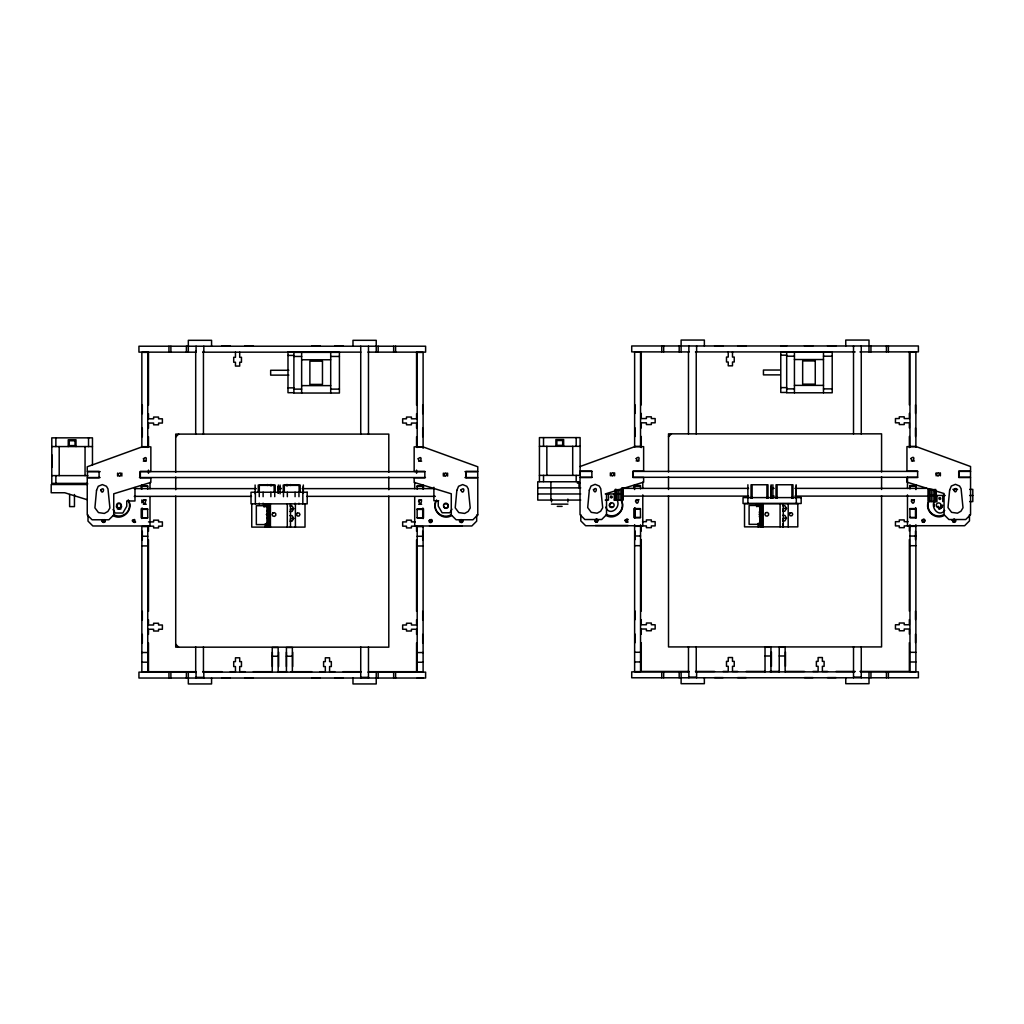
<?xml version="1.0" encoding="UTF-8"?>
<svg xmlns="http://www.w3.org/2000/svg" width="1024" height="1024" viewBox="0 0 1024 1024"><rect width="100%" height="100%" fill="white"/><g stroke="black" fill="none" stroke-linecap="round" stroke-linejoin="round"><path stroke-width="1.5" d="M414.694 496.73L414.694 525.978L471.846 525.978L476.685 521.126L476.685 514.906M414.694 488.742L414.694 482.342M907.482 494.886L907.482 525.722L964.621 525.722L969.472 520.883L969.472 514.662M907.482 488.486L907.482 477.299M617.178 500.096C621.261 508.16 609.254 516.736 605.734 507.162M551.514 501.939L551.514 499.072M567.859 499.072L567.923 501.939M928.013 502.797C925.184 511.898 936.282 520.41 944.333 515.328M290.483 509.107L290.483 510.387M290.483 518.797L290.483 520.077M783.27 508.864L783.27 510.144M783.27 518.541L783.27 519.821M436.339 500.352C430.438 509.594 442.317 521.472 451.546 515.571M289.92 505.933L292.083 505.933L293.683 508.698L292.083 511.475L289.92 511.475M289.92 515.622L292.083 515.622L293.683 518.387L292.083 521.152L289.92 521.152M451.93 509.197L449.869 512.768L442.125 512.768L438.246 506.061L438.246 500.736M782.707 505.69L784.87 505.69L786.47 508.454L784.87 511.219L782.707 511.219M782.707 515.379L784.87 515.379L786.47 518.144L784.87 520.909L782.707 520.909M944.73 510.438C939.238 517.568 930.906 508.429 934.067 501.619M175.718 437.005L178.624 434.099M668.506 436.749L671.411 433.843M118.067 503.757L116.326 506.778L119.002 509.018L121.664 506.778L119.923 503.757M102.938 519.59C99.648 523.021 107.763 523.021 104.486 519.59M460.224 519.59C456.934 523.021 465.05 523.021 461.773 519.59M444.326 504.384L446.003 503.68L447.68 504.384L448.371 506.061L447.68 507.738L446.003 508.429L444.326 507.738L443.622 506.061M580.032 466.534L634.803 446.643L643.635 446.643L643.635 471.194L632.96 471.194L632.96 477.504L643.635 477.504L643.635 482.163L606.528 493.542L606.528 514.675L601.677 519.526L584.883 519.526L580.032 514.675L580.032 477.504L591.872 477.504L591.872 471.194L580.032 471.194M611.366 503.322L610.227 503.68L609.523 505.856M612.506 506.816L610.227 506.816M714.573 345.779L723.098 345.779M737.626 345.779L746.15 345.779M780.774 345.869L786.688 345.869M804.454 345.779L812.979 345.779M827.507 345.779L836.032 345.779M221.798 346.022L230.323 346.022M244.851 346.022L253.363 346.022M311.667 346.022L320.192 346.022M334.72 346.022L343.245 346.022M689.075 351.923L631.718 351.872L631.718 345.971L918.4 345.971L918.4 351.872L859.942 351.923M695.45 351.923L855.155 351.923M196.288 352.179L138.944 352.128L138.944 346.214L425.613 346.214L425.613 352.128L367.962 352.128M202.662 352.179L360.858 352.128M786.688 352.115L832.205 352.115L832.205 392.794L786.688 392.794L786.688 351.782L780.774 351.782L780.774 392.461L786.688 392.461M293.901 352.358L339.418 352.358L339.418 393.037L293.901 393.037L293.901 352.026L287.987 352.026L287.987 392.704L293.901 392.704M780.774 355.174L786.688 355.174M287.987 355.418L293.901 355.418M786.688 356.211L794.432 356.211M823.488 356.211L832.205 356.211M293.901 356.454L301.645 356.454M330.701 356.454L339.418 356.454M794.432 359.526L823.488 359.526M301.645 359.77L330.701 359.77M780.083 370.035L763.443 370.035L763.443 374.874L780.083 374.874M288.819 370.278L270.656 370.278L270.656 375.13L288.819 375.13M794.432 385.382L823.488 385.382M301.645 385.626L330.701 385.626M780.774 387.61L786.688 387.61M287.987 387.866L293.901 387.866M786.688 388.877L794.432 388.877M823.488 388.877L832.205 388.877M293.901 389.12L301.645 389.12M330.701 389.12L339.418 389.12M539.43 446.323L580.109 446.323M51.789 446.566L92.467 446.566M634.624 446.451L640.538 446.451M909.978 446.49L915.878 446.49L970.56 466.522L970.56 471.181L958.72 471.181L958.72 477.491L970.56 477.491L970.56 514.675L965.709 519.526L948.915 519.526L944.064 514.675L944.064 493.542L906.957 482.15L906.957 477.491L917.632 477.491L917.632 471.181L906.944 471.181L906.944 446.63L915.776 446.63M141.85 446.694L147.75 446.694M417.19 446.746L423.104 446.746M51.789 454.797L51.789 467.392M636.109 460.89L639.053 460.89M911.45 460.928L914.406 460.928M143.322 461.133L146.278 461.133M418.675 461.184L421.619 461.184M591.872 471.398L580.25 471.398L580.25 477.299L591.872 477.299M917.632 471.398L633.126 471.398L633.126 477.299L917.632 477.299M100.211 471.642L87.462 471.642L87.462 477.542L100.122 477.542M424.845 471.642L140.339 471.642L140.339 477.542M464.96 471.642L477.722 471.642L477.722 477.542L464.96 477.542M539.43 475.379L580.109 475.379L580.109 437.606L539.43 437.606L539.43 481.574M51.789 475.622L87.846 475.622M139.456 477.542L425.459 477.542M577.382 483.123L580.109 483.123M87.706 483.366L51.789 483.366L51.789 437.85L92.467 437.85L92.467 464.922M87.552 484.518L51.2 484.518L51.2 492.749L64.755 492.749L86.861 499.61M259.315 485.35L274.138 485.35M284.301 485.35L299.123 485.35M634.624 486.067L640.538 486.067M909.978 486.118L915.878 486.118M141.85 486.31L147.75 486.31M417.19 486.362L423.104 486.362M277.645 487.398L280.55 487.398M537.754 487.872L580.749 487.872M623.846 488.371L748.57 488.371M770.957 488.371L774.157 488.371M794.944 488.371L926.554 488.371M134.259 488.627L256.269 488.627M278.17 488.627L281.37 488.627M302.157 488.627L433.293 488.627M952.87 489.382L957.555 489.382M969.728 489.382L972.8 489.382L972.8 501.594L969.638 501.594M537.754 493.965L580.723 493.965M605.261 493.965L622.989 493.965M928.243 495.488L945.203 495.488M969.638 495.488L972.8 495.488M622.246 496.102L748.57 496.102M770.957 496.102L774.157 496.102M794.944 496.102L928.154 496.102M134.259 496.346L251.482 496.346M306.957 496.346L435.366 496.346M636.109 499.725L639.053 499.725M911.45 499.776L914.406 499.776M143.322 499.968L146.278 499.968M418.675 500.019L421.619 500.019M580.723 500.07L537.754 500.07L537.754 481.766L579.021 481.766L579.021 487.872M605.261 500.07L608.461 500.096L608.461 493.965M614.272 500.07L622.989 500.07L622.989 487.872M438.694 500.736L433.894 500.736L433.894 487.258M551.45 504.141L567.923 504.141M143.322 504.23L146.278 504.23M418.675 504.282L421.619 504.282M557.261 506.368L562.112 506.368M783.501 508.454L786.47 508.454M290.714 508.698L293.683 508.698M634.624 509.12L640.538 509.12M909.978 509.158L915.878 509.158M141.85 509.363L147.75 509.363M417.19 509.414L423.104 509.414M761.958 514.266L759.053 514.266L761.677 514.867M269.184 514.509L266.278 514.509L268.89 515.123M640.384 517.491L633.997 517.491L633.997 508.582L640.384 508.582L640.538 517.645L634.624 517.645M909.888 517.491L916.275 517.491L916.275 508.582L909.888 508.582L909.978 517.683L915.878 517.683M147.597 517.747L141.21 517.747L141.21 508.826L147.597 508.826L147.75 517.888L141.85 517.888M417.101 517.747L423.488 517.747L423.488 508.826L417.101 508.826L417.19 517.939L423.104 517.939M783.501 518.144L786.47 518.144M290.714 518.387L293.683 518.387M642.547 521.664L646.4 521.664L646.4 519.91L651.341 519.91L651.341 521.664L655.155 521.664L655.155 525.914L651.341 525.914L651.341 527.667L646.4 527.667L646.4 525.914L641.267 525.914L641.267 531.059M908.07 521.664L904.218 521.664L904.218 519.91L899.277 519.91L899.277 521.664L895.45 521.664L895.45 525.914L899.277 525.914L899.277 527.667L904.218 527.667L904.218 525.914L909.35 525.914L909.35 531.059M148.48 521.907L153.613 521.907L153.613 520.166L158.554 520.166L158.554 521.907L162.381 521.907L162.381 526.17L158.554 526.17L158.554 527.91L153.613 527.91L153.613 526.17L148.48 526.17L148.48 531.302M415.283 521.907L411.43 521.907L411.43 520.166L406.49 520.166L406.49 521.907L402.662 521.907L402.662 526.17L406.49 526.17L406.49 527.91L411.43 527.91L411.43 526.17L416.563 526.17L416.563 531.302M759.296 522.982L762.253 522.982L762.253 503.616M266.522 523.226L269.466 523.226L269.466 503.859M759.322 523.469L761.766 523.469L761.766 526.861M266.534 523.712L268.992 523.712L268.992 527.104M595.405 525.491L628.07 525.491M429.504 525.888L462.17 525.888M634.624 526.298L640.538 526.298L640.538 671.629L634.624 671.629L634.624 524.685M909.978 526.349L915.878 526.349M634.624 535.987L640.538 535.987M909.978 536.038L915.878 536.038M141.85 536.23L147.75 536.23M417.19 536.282L423.104 536.282M634.624 545.677L640.538 545.677M909.978 545.715L915.878 545.715M141.85 545.92L147.75 545.92M417.19 545.971L423.104 545.971M634.624 652.262L640.538 652.262M909.978 652.314L915.878 652.314M141.85 652.506L147.75 652.506M417.19 652.557L423.104 652.557M765.03 655.987L770.944 655.987M779.226 655.987L785.139 655.987M272.243 656.243L278.157 656.243M286.438 656.243L292.352 656.243M634.624 661.952L640.538 661.952M909.978 661.99L915.878 661.99M141.85 662.195L147.75 662.195M417.19 662.246L423.104 662.246M689.075 671.437L641.267 671.437L641.267 642.675M695.45 671.437L714.573 671.437M723.098 671.437L728.23 671.437L728.23 666.304L726.49 666.304L726.49 661.363L728.23 661.363L728.23 657.536L732.493 657.536L732.493 661.363L734.234 661.363L734.234 666.304L732.493 666.304L732.493 671.437L737.626 671.437M746.15 671.437L765.056 671.437M769.792 671.437L779.238 671.437M785.549 671.437L804.454 671.437M812.979 671.437L818.112 671.437L818.112 666.304L816.371 666.304L816.371 661.363L818.112 661.363L818.112 657.536L822.374 657.536L822.374 661.363L824.115 661.363L824.115 666.304L822.374 666.304L822.374 671.437L827.507 671.437M836.032 671.437L855.155 671.437M859.942 671.437L909.35 671.437L909.35 642.675M196.288 671.693L148.48 671.693L148.48 642.918M202.662 671.693L221.798 671.693M230.323 671.693L235.456 671.693L235.456 666.547L233.702 666.547L233.702 661.619L235.456 661.619L235.456 657.792L239.706 657.792L239.706 661.619L241.459 661.619L241.459 666.547L239.706 666.547L239.706 671.693L244.851 671.693M253.363 671.693L272.282 671.693M278.579 671.693L286.464 671.693M291.187 671.693L311.667 671.693M320.192 671.693L325.325 671.693L325.325 666.547L323.584 666.547L323.584 661.619L325.325 661.619L325.325 657.792L329.587 657.792L329.587 661.619L331.328 661.619L331.328 666.547L329.587 666.547L329.587 671.693L334.72 671.693M343.245 671.693L360.781 671.693M368.742 671.693L416.563 671.693L416.563 642.918M696.09 671.872L854.643 671.872M860.736 671.872L918.4 671.872L918.4 677.786L631.718 677.786L631.718 671.872L688.87 671.872L688.87 677.786M203.315 672.128L360.858 672.128M367.962 672.128L425.613 672.128L425.613 678.029L138.944 678.029L138.944 672.128L196.083 672.128L196.083 678.029M688.614 677.107L696.23 677.107M853.517 677.107L861.261 677.107M195.699 677.35L203.443 677.35M360.73 677.35L368.474 677.35M714.573 677.594L723.098 677.594M737.626 677.594L746.15 677.594M804.454 677.594L812.979 677.594M827.507 677.594L836.032 677.594M221.798 677.837L230.323 677.837M244.851 677.837L253.363 677.837M311.667 677.837L320.192 677.837M334.72 677.837L343.245 677.837M417.19 678.08L423.104 678.08M605.939 515.328C615.168 521.216 627.046 509.338 621.146 500.109M134.502 519.59C128.294 519.898 137.344 525.12 134.502 519.59A1.446 1.446 0 0 0 133.274 521.536A1.446 1.446 0 0 0 135.642 522.01M113.152 515.571C122.381 521.472 134.259 509.594 128.371 500.352M175.718 644.262L178.624 647.168M941.043 505.306A2.394 2.394 0 0 1 937.459 507.379A2.394 2.394 0 0 1 937.459 503.232A2.394 2.394 0 0 1 941.043 505.306L941.709 507.366L939.866 508.71L938.726 508.339L938.022 506.176M113.062 509.453L115.123 513.024L122.867 513.024L126.746 506.304L126.746 500.979L134.976 500.979L134.976 487.514M942.771 495.488L942.771 501.619M940.39 472.87L940.39 475.827M936.96 495.488L936.96 501.619L928.243 501.594L928.243 489.382L933.043 489.382L933.043 501.594M936.128 472.87L936.128 475.827M936 490.906L936 501.594M935.744 489.382L935.744 501.594M934.694 489.382L934.694 501.594M931.2 489.382L931.2 501.594M929.549 489.382L929.549 501.594M928.499 489.382L928.499 501.594M916.275 488.499L916.275 485.53L909.888 485.53L909.978 488.96M915.878 447.245L915.878 352.166L909.978 352.166L909.978 447.245M915.878 484.8L915.878 489.587M915.878 508.045L915.878 518.336M915.878 524.723L915.878 671.68L909.978 671.68L909.978 524.723M915.494 404.902L915.494 413.427M915.494 427.955L915.494 436.48M915.494 508.006L915.494 516.531M915.494 531.059L915.494 539.571M915.494 611.098L915.494 619.622M915.494 634.15L915.494 642.675M909.35 351.923L909.35 404.902M909.35 413.427L909.35 418.56L904.218 418.56L904.218 416.819L899.277 416.819L899.277 418.56L895.45 418.56L895.45 422.822L899.277 422.822L899.277 424.563L904.218 424.563L904.218 422.822L909.35 422.822L909.35 427.955M909.35 436.48L909.35 447.603M909.35 539.571L909.35 611.098M909.35 619.622L909.35 624.755L904.218 624.755L904.218 623.014L899.277 623.014L899.277 624.755L895.45 624.755L895.45 629.018L899.277 629.018L899.277 630.758L904.218 630.758L904.218 629.018L909.35 629.018L909.35 634.15M888.384 345.971L888.384 351.872M888.384 671.872L888.384 677.786M886.438 345.971L886.438 351.872M886.438 671.872L886.438 677.786M881.574 472.013L881.574 433.843L668.506 433.843L668.506 472.013M881.574 476.774L881.574 489.498M881.574 495.859L881.574 646.925L668.506 646.925L668.506 495.859M870.95 345.971L870.95 351.872M870.95 671.872L870.95 677.786M869.005 351.872L869.005 340.058L845.76 340.058L845.76 345.971M869.005 671.872L869.005 683.686L845.76 683.686L845.76 677.786M861.261 345.971L861.261 351.872M861.261 352.371L861.261 433.958M861.261 646.707L861.261 677.786M853.517 345.971L853.517 351.872M853.517 352.371L853.517 433.958M853.517 646.707L853.517 677.786M823.488 352.115L823.488 392.794M796.314 497.6L796.314 503.501M796.122 484.762L796.122 498.317M796.019 486.221L796.019 497.843M794.432 352.115L794.432 392.794M792.973 484.762L792.973 498.317M791.91 498.317L791.91 484.762L777.088 484.762L777.088 498.317M788.186 503.616L788.186 526.861M785.472 651.968L785.472 666.304M785.139 671.872L785.139 647.27L779.226 647.27L779.226 671.872M783.27 503.616L783.27 526.861M782.886 523.955L782.886 526.861M780.096 503.616L780.096 526.861M776.026 484.762L776.026 498.317M772.877 484.762L772.877 498.317M771.43 651.968L771.43 666.304M771.136 484.762L771.136 498.317M771.034 486.221L771.034 497.843M770.944 671.872L770.944 647.27L765.03 647.27L765.03 671.872M767.987 484.762L767.987 498.317M766.925 498.317L766.925 484.762L752.102 484.762L752.102 498.317M763.213 503.616L763.213 526.861M761.958 503.616L761.958 526.861M760.512 503.616L760.512 522.982M760.461 523.469L760.461 526.861M758.822 523.469L758.822 526.861M758.618 503.616L758.618 506.598M758.093 523.469L758.093 526.861M757.171 503.616L757.171 506.598M756.634 503.616L756.634 506.598M751.04 484.762L751.04 498.317M747.891 484.762L747.878 503.501M732.493 351.923L732.493 357.056L734.234 357.056L734.234 361.997L732.493 361.997L732.493 365.824L728.23 365.824L728.23 361.997L726.49 361.997L726.49 357.056L728.23 357.056L728.23 351.923M704.358 345.971L704.358 340.058L681.114 340.058L681.114 351.872M704.358 677.786L704.358 683.686L681.114 683.686L681.114 671.872M696.614 345.971L696.614 351.872M696.614 671.872L696.614 677.786M696.23 352.371L696.23 433.958M696.23 646.707L696.23 672.307M688.87 345.971L688.87 351.872M688.474 352.371L688.474 433.958M688.474 646.707L688.474 672.307M679.181 345.971L679.181 351.872M679.181 671.872L679.181 677.786M668.506 476.774L668.506 489.498M663.68 345.971L663.68 351.872M663.68 671.872L663.68 677.786M661.747 345.971L661.747 351.872M661.747 671.872L661.747 677.786M642.79 482.099L642.79 488.486M642.79 494.886L642.79 525.722L585.651 525.722L580.8 520.883L580.8 514.662M641.267 351.923L641.267 404.902M641.267 413.427L641.267 418.56L646.4 418.56L646.4 416.819L651.341 416.819L651.341 418.56L655.155 418.56L655.155 422.822L651.341 422.822L651.341 424.563L646.4 424.563L646.4 422.822L641.267 422.822L641.267 427.955M641.267 436.48L641.267 447.603M641.267 539.571L641.267 611.098M641.267 619.622L641.267 624.755L646.4 624.755L646.4 623.014L651.341 623.014L651.341 624.755L655.155 624.755L655.155 629.018L651.341 629.018L651.341 630.758L646.4 630.758L646.4 629.018L641.267 629.018L641.267 634.15M640.538 447.194L640.538 352.115L634.624 352.115L634.624 447.194M640.538 488.909L640.384 485.53L633.997 485.53L633.997 488.499M640.538 524.851L640.538 525.722M635.11 404.902L635.11 413.427M635.11 427.955L635.11 436.48M635.11 508.006L635.11 516.531M635.11 531.059L635.11 539.571M635.11 611.098L635.11 619.622M635.11 634.15L635.11 642.675M634.624 484.749L634.624 489.536M634.624 508.006L634.624 518.285M622.733 487.872L622.733 500.07M621.683 487.872L621.683 500.07M620.045 489.395L620.045 500.07M618.189 489.395L618.189 500.07M616.55 489.395L616.55 500.07M615.488 489.395L615.488 500.07M615.245 489.395L615.245 500.07M614.63 472.87L614.63 475.827M614.272 493.965L614.272 500.096M610.368 472.87L610.368 475.827M576.192 437.606L576.192 446.323M576.192 475.379L576.192 481.574M572.698 446.323L572.698 475.379M563.648 446.323L563.648 439.539L555.904 439.539L555.904 446.323M550.899 481.766L550.899 500.07M546.842 446.323L546.842 475.379M543.526 437.606L543.526 446.323M543.526 475.379L543.526 481.574M466.099 471.642L466.099 477.542M447.603 473.114L447.603 476.07M443.341 473.114L443.341 476.07M423.488 488.755L423.488 485.786L417.101 485.786L417.19 489.203M423.104 448.307L423.104 352.41L417.19 352.41L417.19 447.488M423.104 485.043L423.104 489.203M423.104 508.301L423.104 518.592M422.707 405.146L422.707 413.67M422.707 428.198L422.707 436.723M422.707 508.25L422.707 516.774M422.707 531.302L422.707 539.827M422.707 611.354L422.707 619.866M422.707 634.394L422.707 642.918M416.563 352.179L416.563 405.146M416.563 413.67L416.563 418.803L411.43 418.803L411.43 417.062L406.49 417.062L406.49 418.803L402.662 418.803L402.662 423.066L406.49 423.066L406.49 424.806L411.43 424.806L411.43 423.066L416.563 423.066L416.563 428.198M416.563 436.723L416.563 446.259M416.563 470.106L416.563 473.28M416.563 539.827L416.563 611.354M416.563 619.866L416.563 624.998L411.43 624.998L411.43 623.258L406.49 623.258L406.49 624.998L402.662 624.998L402.662 629.261L406.49 629.261L406.49 631.014L411.43 631.014L411.43 629.261L416.563 629.261L416.563 634.394M395.597 346.214L395.597 352.128M395.597 672.128L395.597 678.029M393.651 346.214L393.651 352.128M393.651 672.128L393.651 678.029M388.8 472.256L388.8 434.099L175.718 434.099L175.718 472.256M388.8 477.03L388.8 489.754M388.8 496.102L388.8 647.168L175.718 647.168L175.718 496.102M378.163 346.214L378.163 352.128M378.163 672.128L378.163 678.029M376.23 352.128L376.23 340.314L352.986 340.314L352.986 346.214M376.23 672.128L376.23 683.942L352.986 683.942L352.986 678.029M368.474 346.214L368.474 434.202M368.474 646.963L368.474 678.029M360.73 346.214L360.73 434.202M360.73 646.963L360.73 678.029M330.701 352.358L330.701 393.037M305.011 503.859L305.011 527.104L251.75 527.104L251.75 503.859M303.334 485.018L303.334 493.338M303.245 486.464L303.245 493.338M302.835 492.237L302.835 503.859M301.645 352.358L301.645 393.037M300.186 485.018L300.186 492.275M299.123 492.275L299.123 485.018L284.301 485.018L284.301 492.275M298.957 492.237L298.957 496.691M298.957 503.194L298.957 503.859M295.398 503.859L295.398 527.104M295.078 492.237L295.078 496.691M295.078 503.194L295.078 503.859M292.685 652.224L292.685 666.547M292.352 672.128L292.352 647.526L286.438 647.526L286.438 672.128M290.624 484.518L290.624 485.491M290.483 503.859L290.483 527.104M287.475 484.518L287.475 485.786M287.334 492.237L287.334 496.691M287.309 503.859L287.309 527.104M286.413 484.518L286.413 485.786M286.4 652.224L286.4 666.547M283.456 492.237L283.456 496.691M283.238 485.018L283.238 492.275M280.09 485.018L280.09 493.786M278.643 652.224L278.643 666.547M278.349 485.018L278.349 493.338M278.246 486.464L278.246 493.338M278.157 672.128L278.157 647.526L272.243 647.526L272.243 672.128M275.2 485.018L275.2 492.275M274.739 492.237L274.739 496.691M274.138 492.275L274.138 485.018L259.315 485.018L259.251 496.691M272.346 652.224L272.346 666.547M271.603 484.518L271.603 485.786M270.874 492.237L270.874 496.691M270.528 484.518L270.528 485.786M270.426 503.859L270.426 527.104M269.184 503.859L269.184 527.104M267.725 503.859L267.725 523.226M267.674 523.712L267.674 527.104M267.379 484.518L267.379 485.491M266.035 523.712L266.035 527.104M265.83 503.859L265.83 506.842M265.306 523.712L265.306 527.104M264.397 503.859L264.397 506.842M263.846 503.859L263.846 506.842M263.117 492.237L263.117 496.691M263.117 503.194L263.117 503.859M259.251 503.194L259.251 503.859M258.253 485.018L258.253 492.275M255.373 492.237L255.373 503.859M255.104 485.018L255.206 493.786M239.706 352.179L239.706 357.312L241.459 357.312L241.459 362.24L239.706 362.24L239.706 366.067L235.456 366.067L235.456 362.24L233.702 362.24L233.702 357.312L235.456 357.312L235.456 352.179M211.571 346.214L211.571 340.314L188.326 340.314L188.326 352.128M211.571 678.029L211.571 683.942L188.326 683.942L188.326 672.128M203.827 346.214L203.827 352.128M203.827 672.128L203.827 678.029M203.443 351.014L203.443 434.202M203.443 646.963L203.443 672.55M196.083 346.214L196.083 352.128M195.699 351.014L195.699 434.202M195.699 646.963L195.699 672.55M186.394 346.214L186.394 352.128M186.394 672.128L186.394 678.029M175.718 477.03L175.718 489.754M170.893 346.214L170.893 352.128M170.893 672.128L170.893 678.029M168.96 346.214L168.96 352.128M168.96 672.128L168.96 678.029M150.003 482.342L150.003 488.742M150.003 496.73L150.003 525.978L92.864 525.978L88.013 521.126L88.013 514.906M148.48 352.179L148.48 405.146M148.48 413.67L148.48 418.803L153.613 418.803L153.613 417.062L158.554 417.062L158.554 418.803L162.381 418.803L162.381 423.066L158.554 423.066L158.554 424.806L153.613 424.806L153.613 423.066L148.48 423.066L148.48 428.198M148.48 436.723L148.48 446.259M148.48 470.106L148.48 473.28M148.48 539.827L148.48 611.354M148.48 619.866L148.48 624.998L153.613 624.998L153.613 623.258L158.554 623.258L158.554 624.998L162.381 624.998L162.381 629.261L158.554 629.261L158.554 631.014L153.613 631.014L153.613 629.261L148.48 629.261L148.48 634.394M147.75 447.437L147.75 352.371L141.85 352.371L141.85 447.437M147.75 489.152L147.597 485.786L141.21 485.786L141.21 488.755M142.323 405.146L142.323 413.67M142.323 428.198L142.323 436.723M142.323 508.25L142.323 516.774M142.323 531.302L142.323 539.827M142.323 611.354L142.323 619.866M142.323 634.394L142.323 642.918M141.85 484.992L141.85 489.152M141.85 499.968L141.85 502.81M141.85 508.25L141.85 518.541M121.843 473.114L121.843 476.07M117.581 473.114L117.581 476.07M88.538 437.85L88.538 446.566M85.056 446.566L85.056 475.622M75.994 446.566L75.994 439.782L68.25 439.782L68.25 446.566M74.458 494.502L74.458 506.611L69.619 506.611L69.619 494.502M59.2 446.566L59.2 475.622M55.872 437.85L55.872 446.566M55.872 475.622L55.872 483.366M942.592 505.075A3.878 3.878 0 0 1 938.714 508.954M761.011 519.411A7.744 7.744 0 0 1 759.283 516.122M759.283 512.41A7.744 7.744 0 0 1 761.011 509.133M620.954 499.827A10.65 10.65 0 0 1 606.4 514.381M628.122 521.997A1.446 1.446 0 0 1 625.946 520.742A1.446 1.446 0 0 1 628.122 519.475M943.949 514.534A10.65 10.65 0 0 1 928.32 502.554M922.035 520.166A1.446 1.446 0 0 1 924.224 519.782A1.446 1.446 0 0 1 924.224 521.997A1.446 1.446 0 0 1 922.035 521.613M934.413 506.432A4.352 4.352 0 0 1 934.413 504.179M268.224 519.654A7.744 7.744 0 0 1 267.162 518.118M267.162 510.912A7.744 7.744 0 0 1 268.224 509.376M451.162 514.778A10.65 10.65 0 0 1 436.608 500.224M462.234 522.394A1.446 1.446 0 0 1 460.07 521.382A1.446 1.446 0 0 1 461.747 519.706A1.446 1.446 0 0 1 462.758 521.869M121.075 508.762A3.878 3.878 0 0 1 117.21 508.762M128.179 500.07A10.65 10.65 0 0 1 113.626 514.624M104.346 519.731A1.446 1.446 0 0 1 104.742 521.92A1.446 1.446 0 0 1 102.515 521.92A1.446 1.446 0 0 1 102.899 519.731M96.525 490.406L94.912 507.853L98.483 512.602L104.358 513.434L107.866 511.462L109.914 508.006L107.981 488.896L106.47 486.285L102.349 484.582L98.227 486.285L96.525 490.406M456.845 490.394L455.219 507.84L458.79 512.589L464.678 513.434L468.186 511.45L470.221 507.994L468.288 488.896L466.79 486.285L462.669 484.57L458.547 486.285L456.845 490.394M589.312 490.163L587.699 507.597L591.258 512.358L597.146 513.19L600.653 511.219L602.701 507.75L600.755 488.653L599.258 486.042L595.136 484.339L591.014 486.042L589.312 490.163M949.632 490.15L948.006 507.597L951.578 512.346L957.466 513.178L960.96 511.206L963.008 507.75L961.075 488.64L959.565 486.029L955.456 484.326L951.334 486.029L949.632 490.15M100.659 489.958C102.797 496.627 105.856 485.248 100.659 489.958M118.029 474.138C120.166 480.819 123.213 469.427 118.029 474.138M143.437 458.765C145.574 465.434 148.634 454.054 143.437 458.765M142.72 501.312C144.858 507.968 147.904 496.602 142.72 501.312M418.202 458.752C420.339 465.421 423.386 454.042 418.202 458.752M418.611 501.312C420.749 507.968 423.795 496.602 418.611 501.312M429.478 520.538C431.373 526.451 434.074 516.365 429.478 520.538M443.622 474.138C445.76 480.806 448.806 469.427 443.622 474.138M460.979 489.946C463.117 496.614 466.163 485.235 460.979 489.946M593.446 489.702C595.584 496.384 598.63 484.992 593.446 489.702M594.995 520.294C596.89 526.208 599.603 516.109 594.995 520.294M610.803 473.894C612.954 480.563 616 469.184 610.803 473.894M625.024 520.294C626.918 526.208 629.619 516.109 625.024 520.294M636.224 458.509C638.362 465.19 641.421 453.811 636.224 458.509M635.507 501.056C637.645 507.725 640.691 496.358 635.507 501.056M910.989 458.509C913.126 465.178 916.173 453.798 910.989 458.509M911.398 501.056C913.536 507.725 916.582 496.358 911.398 501.056M922.253 520.294C924.16 526.208 926.861 516.109 922.253 520.294M936.397 473.882C938.547 480.563 941.594 469.184 936.397 473.882M953.766 489.702C955.904 496.371 958.95 484.992 953.766 489.702M952.282 520.294C954.176 526.208 956.89 516.109 952.282 520.294M610.803 496.243L610.445 497.318L611.366 497.984L612.288 497.318L611.942 496.243L610.803 496.243M939.302 497.754L938.944 498.842L939.866 499.507L940.787 498.842L940.442 497.754L939.302 497.754M272.819 512.998L272.09 514.509L272.819 516.032L274.458 516.403L275.763 515.354L275.763 513.677L274.458 512.627L272.819 512.998M765.594 512.755L764.864 514.266L765.594 515.776L767.232 516.16L768.55 515.11L768.55 513.421L767.232 512.384L765.594 512.755M297.37 512.998L296.486 514.509L297.37 516.019L299.11 516.019L299.981 514.509L299.11 512.998L297.37 512.998M790.144 512.755L789.274 514.266L790.144 515.776L791.885 515.776L792.768 514.266L791.885 512.755L790.144 512.755M113.741 514.931L108.89 519.782L92.096 519.782L87.245 514.931L87.245 477.747L99.085 477.747L99.085 471.437L87.245 471.437L87.245 466.778L142.029 446.886L150.861 446.886L150.861 471.437L140.173 471.437L140.173 477.747L150.848 477.747L150.848 482.406L113.741 493.798L113.741 514.931M477.773 514.918L472.922 519.77L456.128 519.77L451.277 514.918L451.277 493.786L414.17 482.406L414.17 477.747L424.845 477.747L424.845 471.437L414.157 471.437L414.157 446.874L422.989 446.874L477.773 466.778L477.773 471.437L465.933 471.437L465.933 477.747L477.773 477.747L477.773 514.918M815.258 360.922L802.662 360.922L802.662 384.166L815.258 384.166L815.258 360.922M322.47 361.165L309.875 361.165L309.875 384.41L322.47 384.41L322.47 361.165M562.675 440.512L556.864 440.512L556.864 445.35L562.675 445.35L562.675 440.512M75.034 440.755L69.222 440.755L69.222 445.594L75.034 445.594L75.034 440.755M970.509 471.398L958.886 471.398L958.886 477.299L970.509 477.299L970.509 471.398M307.187 492.237L251.021 492.237L251.021 503.859L307.187 503.859L307.187 492.237M801.165 497.6L743.04 497.6L743.04 503.501L801.165 503.501L801.165 497.6M797.798 503.616L744.525 503.616L744.525 526.861L797.798 526.861L797.798 503.616M759.77 505.459L749.107 505.459L749.107 524.339L759.77 524.339L759.77 505.459M266.982 505.702L256.333 505.702L256.333 524.582L266.982 524.582L266.982 505.702M147.75 526.554L141.85 526.554L141.85 671.885L147.75 671.885L147.75 526.528M423.104 526.592L417.19 526.592L417.19 671.923L423.104 671.923L423.104 526.579M610.522 507.251A2.419 2.419 0 0 0 614.157 505.152A2.419 2.419 0 0 0 610.522 503.066A2.419 2.419 0 0 0 610.522 507.251M595.686 521.997A1.446 1.446 0 0 0 597.862 520.742A1.446 1.446 0 0 0 595.686 519.475A1.446 1.446 0 0 0 595.686 521.997M953.562 522.15A1.446 1.446 0 0 0 955.738 520.883A1.446 1.446 0 0 0 953.562 519.629A1.446 1.446 0 0 0 953.562 522.15M429.786 522.394A1.446 1.446 0 0 0 431.962 521.139A1.446 1.446 0 0 0 429.786 519.872A1.446 1.446 0 0 0 429.786 522.394M444.672 507.622A2.394 2.394 0 0 0 448.256 505.549A2.394 2.394 0 0 0 444.672 503.488A2.394 2.394 0 0 0 444.672 507.622M117.734 507.494A2.419 2.419 0 0 0 121.37 505.408A2.419 2.419 0 0 0 117.734 503.309A2.419 2.419 0 0 0 117.734 507.494"/></g></svg>
